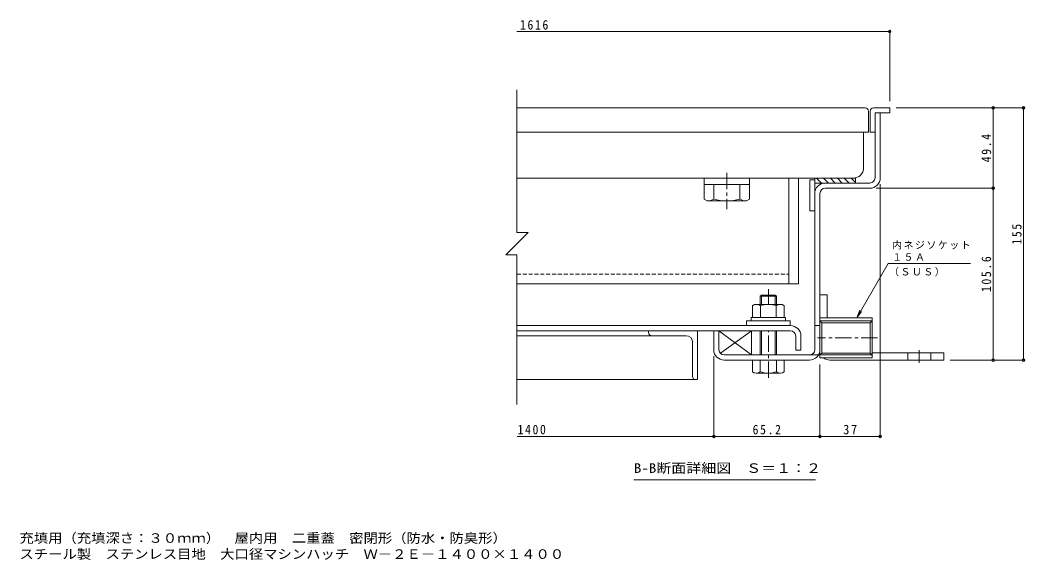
# Model space of a CAD drawing. Units: millimetres on the paper, enlarged 10 times, with parts at other scales. Extents: x -2620 to 2706, y -1962 to 1715.
# Drawn here: x -498 to 2587, y -1962 to -304 of the extents above; entities that cross this region are included whole.
import ezdxf
from ezdxf.enums import TextEntityAlignment as Align

# ---------------------------------------------------------------- set-up
doc = ezdxf.new("R2010")
doc.units = ezdxf.units.MM
doc.header["$LTSCALE"] = 10
doc.header["$PDMODE"] = 32
doc.header["$PDSIZE"] = 8
doc.linetypes.add('CHAIN1', pattern=[8, 5, -1, 1, -1])
doc.linetypes.add('DASHED1', pattern=[1.8, 1.2, -0.6])
for name, color, linetype, lineweight in [('D-0', 7, 'Continuous', 9), ('D-1', 2, 'Continuous', 9), ('D-2', 3, 'Continuous', 9), ('D-3', 4, 'Continuous', 9), ('D-5', 7, 'Continuous', 9), ('D-6', 6, 'Continuous', 9), ('D-7', 5, 'Continuous', 5), ('D-8', 5, 'Continuous', 5), ('D-9', 134, 'Continuous', 5), ('D-A', 3, 'Continuous', 9), ('D-B', 6, 'Continuous', 9), ('D-C', 5, 'Continuous', 5), ('D-E', 3, 'Continuous', 9), ('D-F', 7, 'Continuous', 9), ('F-5_F-5ﾚｲﾔ', 7, 'Continuous', 9)]:
    doc.layers.add(name, color=color, linetype=linetype, lineweight=lineweight)
doc.styles.add('ＭＳ ゴシック', font='')
doc.styles.get('ＭＳ ゴシック').set_extended_font_data('MS Gothic')

msp = doc.modelspace()

# ---------------------------------------------------------------- linework, layer by layer
at = {"layer": 'D-0'}
for p, q in [((1027.15, -517.61), (1027.15, -956.46)), ((1061.56, -956.46), (992.74, -1025.27)), ((1027.15, -956.46), (1061.56, -956.46)), ((1027.15, -1025.27), (992.74, -1025.27)), ((1027.15, -1025.27), (1027.15, -1484.91))]:
    msp.add_line(p, q, dxfattribs=at)
at = {"layer": 'D-1'}
for p, q in [((2126.41, -588.36), (2142.41, -588.36)), ((2126.41, -788.36), (2126.41, -588.36)), ((2142.41, -788.36), (2142.41, -588.36)), ((2110.41, -804.36), (1973.4, -804.36)), ((1973.4, -820.36), (2110.41, -820.36)), ((1941.4, -1316.37), (1941.4, -836.36)), ((1957.4, -836.36), (1957.4, -1316.37)), ((2117.41, -1218.48), (1957.41, -1218.48)), ((1957.41, -1218.48), (1957.41, -1341.48)), ((2111.6, -1233.41), (1963.22, -1233.41)), ((1963.22, -1326.56), (1963.22, -1233.41)), ((2117.41, -1227.6), (2111.6, -1233.41)), ((2111.6, -1233.41), (2111.6, -1326.56)), ((2117.41, -1218.48), (2117.41, -1341.48)), ((1647.41, -1316.37), (1647.41, -1258.37)), ((1957.41, -1242.37), (1941.4, -1242.37)), ((1953.12, -1332.37), (1663.41, -1332.37)), ((1663.41, -1348.37), (1773.91, -1348.37)), ((1823.91, -1348.37), (1925.4, -1348.37)), ((1957.41, -1332.37), (1963.22, -1326.56)), ((2117.41, -1332.37), (1957.41, -1332.37)), ((2117.41, -1341.48), (1957.41, -1341.48)), ((2111.6, -1326.56), (1963.22, -1326.56)), ((2117.41, -1332.37), (2111.6, -1326.56))]:
    msp.add_line(p, q, dxfattribs=at)
at = {"layer": 'D-1', "color": 7, "linetype": 'CHAIN1'}
msp.add_line((2134.41, -1279.98), (1950.04, -1279.98), dxfattribs=at)
at = {"layer": 'D-1'}
for points in [[(2117.41, -1227.6), (1957.41, -1227.6), (1963.22, -1233.41)], [(1631.41, -1316.37), (1631.41, -1258.37), (1647.41, -1258.37)]]:
    msp.add_lwpolyline(points, dxfattribs=at)
for centre, radius, start, end in [((2110.41, -788.36), 16, 270, 0), ((2110.41, -788.36), 32, 270, 0), ((1973.4, -836.36), 32, 90, 180), ((1973.4, -836.36), 16, 90, 180), ((1663.41, -1316.37), 32, 180, 270), ((1663.41, -1316.37), 16, 180, 270), ((1925.4, -1316.37), 32, 270, 0), ((1925.4, -1316.37), 16, 270, 0)]:
    msp.add_arc(centre, radius, start, end, dxfattribs=at)
at = {"layer": 'D-2'}
for p, q in [((2091.41, -757.36), (2091.41, -648.36)), ((1027.15, -789.36), (2059.41, -789.36))]:
    msp.add_line(p, q, dxfattribs=at)
msp.add_arc((2059.41, -757.36), 32, 270, 0, dxfattribs=at)
at = {"layer": 'D-3'}
for p, q in [((2096.41, -573.36), (1027.15, -573.36)), ((2106.41, -583.36), (2106.41, -648.36)), ((2111.41, -583.36), (2111.41, -648.36)), ((2121.41, -573.36), (2171.41, -573.36)), ((2171.41, -573.36), (2171.41, -588.36)), ((2171.41, -588.36), (2126.41, -588.36)), ((2126.41, -588.36), (2126.41, -648.36)), ((1027.15, -648.36), (2106.41, -648.36)), ((2126.41, -648.36), (2111.41, -648.36))]:
    msp.add_line(p, q, dxfattribs=at)
for centre, start, end in [((2096.41, -583.36), 0, 90), ((2121.41, -583.36), 90, 180)]:
    msp.add_arc(centre, 10, start, end, dxfattribs=at)
at = {"layer": 'D-5'}
for p, q in [((2070.12, -1218.48), (2166.63, -1051.33)), ((2166.63, -1051.33), (2419.37, -1051.33)), ((2070.12, -1218.48), (2079.69, -1195.39)), ((2070.12, -1218.48), (2085.34, -1198.65)), ((1943.58, -1716.06), (1386.08, -1716.06)), ((1943.58, -1716.06), (1386.08, -1716.06))]:
    msp.add_line(p, q, dxfattribs=at)
at = {"layer": 'D-6'}
for p, q in [((1926.4, -794.36), (1941.4, -794.36)), ((1926.4, -794.36), (1926.4, -889.36)), ((1941.4, -889.36), (1941.4, -789.36)), ((1962.1, -804.36), (1947.1, -789.36)), ((1983.31, -804.36), (1968.31, -789.36)), ((2004.52, -804.36), (1989.52, -789.36)), ((2025.74, -804.36), (2010.74, -789.36)), ((2046.95, -804.36), (2031.95, -789.36)), ((2066.4, -802.6), (2053.16, -789.36)), ((2066.4, -804.36), (1941.4, -804.36)), ((1926.4, -889.36), (1941.4, -889.36)), ((1647.41, -1258.37), (1647.41, -1316.37)), ((1651.93, -1327.51), (1747.41, -1258.37))]:
    msp.add_line(p, q, dxfattribs=at)
for points in [[(2066.4, -804.36), (2066.4, -789.36), (1941.4, -789.36)], [(1663.41, -1332.37), (1747.41, -1332.37), (1747.41, -1258.37), (1647.41, -1258.37), (1747.41, -1332.37)]]:
    msp.add_lwpolyline(points, dxfattribs=at)
at = {"layer": 'D-7', "linetype": 'CHAIN1'}
for p, q in [((1798.91, -1175.87), (1798.91, -1130.7)), ((1798.91, -1402.76), (1798.91, -1258.37))]:
    msp.add_line(p, q, dxfattribs=at)
at = {"layer": 'D-7'}
for p, q in [((1777.97, -1148.37), (1773.91, -1152.43)), ((1823.91, -1152.43), (1773.91, -1152.43)), ((1773.91, -1175.87), (1773.91, -1152.43)), ((1819.85, -1148.37), (1777.97, -1148.37)), ((1777.97, -1175.87), (1777.97, -1148.37)), ((1819.85, -1148.37), (1823.91, -1152.43)), ((1819.85, -1175.87), (1819.85, -1148.37)), ((1823.91, -1152.43), (1823.91, -1175.87)), ((1823.91, -1152.43), (1823.91, -1175.87)), ((1773.91, -1332.37), (1773.91, -1258.37)), ((1777.97, -1332.37), (1777.97, -1258.37)), ((1819.85, -1332.37), (1819.85, -1258.37)), ((1823.91, -1258.37), (1823.91, -1332.37)), ((1847.91, -1348.37), (1749.91, -1348.37)), ((1749.91, -1383.89), (1749.91, -1348.37)), ((1773.91, -1383.89), (1773.91, -1348.37)), ((1823.91, -1348.37), (1823.91, -1383.89)), ((1847.91, -1383.89), (1847.91, -1348.37)), ((1835.91, -1388.37), (1761.91, -1388.37))]:
    msp.add_line(p, q, dxfattribs=at)
at = {"layer": 'D-7', "color": 2, "lineweight": 9}
for p, q in [((1749.83, -1181.16), (1756.41, -1177.37)), ((1749.83, -1181.16), (1749.83, -1217.37)), ((1841.41, -1177.37), (1756.41, -1177.37)), ((1774.37, -1181.16), (1774.37, -1217.37)), ((1823.45, -1181.16), (1823.45, -1217.37))]:
    msp.add_line(p, q, dxfattribs=at)
at = {"layer": 'D-7', "color": 134}
for p, q in [((1731.41, -1227.37), (1731.41, -1242.37)), ((1731.41, -1227.37), (1866.41, -1227.37)), ((1866.41, -1227.37), (1866.41, -1242.37)), ((1731.41, -1242.37), (1866.41, -1242.37))]:
    msp.add_line(p, q, dxfattribs=at)
at = {"layer": 'D-7', "color": 6, "lineweight": 9}
for p, q in [((1746.41, -1217.37), (1746.41, -1227.37)), ((1746.41, -1227.37), (1851.41, -1227.37))]:
    msp.add_line(p, q, dxfattribs=at)
at = {"layer": 'D-7', "color": 2, "lineweight": 9}
msp.add_lwpolyline([(1841.41, -1177.37), (1847.98, -1181.16), (1847.98, -1217.37), (1749.83, -1217.37)], dxfattribs=at)
at = {"layer": 'D-7', "color": 6, "lineweight": 9}
msp.add_lwpolyline([(1746.41, -1217.37), (1851.41, -1217.37), (1851.41, -1227.37)], dxfattribs=at)
at = {"layer": 'D-7', "color": 2, "lineweight": 9}
for centre, radius, start, end in [((1764.32, -1206.25), 28.97, 94.38438, 120), ((1761.34, -1201.57), 24.21, 57.42749, 88.18784), ((1798.91, -1258.57), 81.2, 72.41188, 107.5881), ((1836.48, -1201.57), 24.21, 91.81215, 122.57249), ((1833.5, -1206.25), 28.97, 59.99998, 85.6156)]:
    msp.add_arc(centre, radius, start, end, dxfattribs=at)
at = {"layer": 'D-7'}
for centre, radius, start, end in [((1761.91, -1370.04), 18.33, 229.1022, 310.89809), ((1798.91, -1316.29), 72.08, 249.70546, 290.29454), ((1835.91, -1370.04), 18.33, 229.10191, 310.8978)]:
    msp.add_arc(centre, radius, start, end, dxfattribs=at)
at = {"layer": 'D-8'}
for p, q in [((1891.41, -789.36), (1861.41, -789.36)), ((1861.41, -789.36), (1861.41, -1114.36))]:
    msp.add_line(p, q, dxfattribs=at)
msp.add_lwpolyline([(1861.41, -1114.36), (1891.41, -1114.36), (1891.41, -789.36)], dxfattribs=at)
at = {"layer": 'D-9'}
for p, q in [((1861.41, -1114.36), (1861.41, -789.36)), ((1601.91, -809.36), (1601.91, -853.74)), ((1631.41, -853.88), (1631.41, -809.36)), ((1711.41, -853.88), (1711.41, -809.36)), ((1740.91, -809.36), (1740.91, -853.88)), ((1611.45, -859.24), (1601.91, -853.74)), ((1731.41, -859.37), (1611.66, -859.37)), ((1731.41, -859.37), (1740.91, -853.88)), ((1027.15, -1114.36), (1861.41, -1114.36))]:
    msp.add_line(p, q, dxfattribs=at)
at = {"layer": 'D-9', "linetype": 'DASHED1'}
msp.add_line((1027.15, -1084.36), (1861.41, -1084.36), dxfattribs=at)
at = {"layer": 'D-9'}
for centre, radius, start, end in [((1612.7, -824.86), 34.53, 267.86055, 302.81094), ((1671.41, -710.77), 148.6, 254.38446, 285.61554), ((1730.12, -824.86), 34.53, 237.18906, 272.13945)]:
    msp.add_arc(centre, radius, start, end, dxfattribs=at)
at = {"layer": 'D-A'}
for p, q in [((1866.91, -1242.37), (1027.86, -1242.37)), ((1027.86, -1258.37), (1866.91, -1258.37)), ((1882.91, -1274.37), (1882.91, -1317.37)), ((1898.91, -1274.37), (1898.91, -1317.37)), ((1882.91, -1317.37), (1898.91, -1317.37))]:
    msp.add_line(p, q, dxfattribs=at)
for radius in [32, 16]:
    msp.add_arc((1866.91, -1274.37), radius, 0, 90, dxfattribs=at)
at = {"layer": 'D-B'}
for p, q in [((1431.41, -1258.37), (1027.86, -1258.37)), ((1431.41, -1258.37), (1581.41, -1258.37)), ((1431.41, -1263.37), (1431.41, -1258.37)), ((1581.41, -1258.37), (1581.41, -1408.37)), ((1441.41, -1273.37), (1027.86, -1273.37)), ((1441.41, -1273.37), (1546.41, -1273.37)), ((1566.41, -1398.37), (1566.41, -1293.37)), ((1576.41, -1408.37), (1027.15, -1408.37)), ((1576.41, -1408.37), (1581.41, -1408.37))]:
    msp.add_line(p, q, dxfattribs=at)
for centre, radius, start, end in [((1441.41, -1263.37), 10, 180, 270), ((1546.41, -1293.37), 20, 0, 90), ((1576.41, -1398.37), 10, 180, 270)]:
    msp.add_arc(centre, radius, start, end, dxfattribs=at)
at = {"layer": 'D-C', "color": 134}
for p, q in [((1601.41, -789.36), (1741.41, -789.36)), ((1741.41, -789.36), (1741.41, -809.36))]:
    msp.add_line(p, q, dxfattribs=at)
at = {"layer": 'D-C', "color": 2, "linetype": 'CHAIN1', "lineweight": 9}
msp.add_line((1671.41, -773.36), (1671.41, -885), dxfattribs=at)
at = {"layer": 'D-C', "color": 134}
msp.add_lwpolyline([(1601.41, -789.36), (1601.41, -809.36), (1741.41, -809.36)], dxfattribs=at)
at = {"layer": 'D-E'}
for p, q in [((1957.4, -1148.36), (1957.4, -1316.37)), ((1957.4, -1148.36), (1979.9, -1148.36)), ((1979.91, -1218.48), (1979.9, -1148.36)), ((2117.41, -1325.87), (2337.41, -1325.87)), ((2227.41, -1348.37), (2227.41, -1325.87)), ((2297.41, -1348.37), (2297.41, -1325.87)), ((2337.41, -1325.87), (2337.41, -1348.37)), ((2337.41, -1348.37), (1987.41, -1348.37))]:
    msp.add_line(p, q, dxfattribs=at)
at = {"layer": 'D-E', "linetype": 'CHAIN1'}
msp.add_line((2262.41, -1357.1), (2262.41, -1317.66), dxfattribs=at)
at = {"layer": 'D-E'}
msp.add_arc((1987.41, -1318.37), 30, 230.3984, 270, dxfattribs=at)
at = {"layer": 'D-F'}
for p, q in [((2171.41, -339.27), (1027.15, -339.27)), ((2171.41, -336.27), (2171.41, -553.36)), ((2585.58, -573.36), (2191.41, -573.36)), ((2489.24, -573.36), (2489.24, -820.36)), ((2582.58, -573.36), (2582.58, -1348.37)), ((2492.24, -820.36), (2130.41, -820.36)), ((2142.41, -1585.71), (2142.41, -808.36)), ((2489.24, -820.36), (2489.24, -1348.37)), ((1631.41, -1585.71), (1631.41, -1336.37)), ((2585.58, -1348.37), (2357.41, -1348.37)), ((1957.41, -1585.71), (1957.41, -1361.48)), ((1631.41, -1582.71), (1027.86, -1582.71)), ((1957.41, -1582.71), (1631.41, -1582.71)), ((2142.41, -1582.71), (1957.41, -1582.71))]:
    msp.add_line(p, q, dxfattribs=at)
for p in [(2171.41, -339.27), (2489.24, -573.36), (2582.58, -573.36), (2489.24, -820.36), (2489.24, -1348.37), (2582.58, -1348.37), (1631.41, -1582.71), (1957.41, -1582.71), (2142.41, -1582.71)]:
    msp.add_point(p, dxfattribs=at)

# ---------------------------------------------------------------- texts
at = {"layer": 'D-5', "color": 2, "style": 'ＭＳ ゴシック', "width": 1.15}
msp.add_text('B-B断面詳細図\u3000Ｓ＝１：２', height=29.33, dxfattribs=at).set_placement((1386.08, -1703.56), align=Align.BOTTOM_LEFT)
msp.add_text('B-B断面詳細図\u3000Ｓ＝１：２', height=29.33, dxfattribs=at).set_placement((1386.08, -1703.56), align=Align.BOTTOM_LEFT)
at = {"layer": 'D-5', "char_height": 21.99, "attachment_point": 7, "style": 'ＭＳ ゴシック'}
for s, insert in [('\\T1.17;内ネジソケット', (2179.37, -1008.48)), ('\\T1.17;１５Ａ', (2179.37, -1043.32)), ('\\T1.17;（ＳＵＳ）', (2169.7, -1091.17))]:
    msp.add_mtext(s, dxfattribs=dict(at, insert=insert))
at = {"layer": 'D-F', "color": 2, "char_height": 29.33, "attachment_point": 7, "style": 'ＭＳ ゴシック'}
for s, insert in [('\\T1.28;\\W0.9;1616', (1036.41, -333.27)), ('\\T1.28;\\W0.9;1400', (1028.98, -1576.71)), ('\\T1.28;\\W0.9;65.2', (1750.66, -1576.71)), ('\\T1.27;\\W0.95;37', (2028.66, -1576.71))]:
    msp.add_mtext(s, dxfattribs=dict(at, insert=insert))
at = {"layer": 'D-F', "color": 2, "char_height": 29.33, "attachment_point": 7, "rotation": 90, "style": 'ＭＳ ゴシック'}
for s, insert in [('\\T1.28;\\W0.9;49.4', (2483.24, -740.61)), ('\\T1.27;\\W0.9;155', (2576.58, -993.37)), ('\\T1.28;\\W0.9;105.6', (2483.24, -1139.37))]:
    msp.add_mtext(s, dxfattribs=dict(at, insert=insert))
at = {"layer": 'F-5_F-5ﾚｲﾔ', "color": 2, "style": 'ＭＳ ゴシック', "width": 1.1}
for s, p in [('充填用（充填深さ：３０ｍｍ）\u3000屋内用\u3000二重蓋\u3000密閉形（防水・防臭形）', (-500.11, -1918.5)), ('スチール製\u3000ステンレス目地\u3000大口径マシンハッチ\u3000Ｗ－２Ｅ－１４００×１４００', (-500.11, -1967.71))]:
    msp.add_text(s, height=29.33, dxfattribs=at).set_placement(p, align=Align.BOTTOM_LEFT)

doc.saveas('drawing.dxf')
